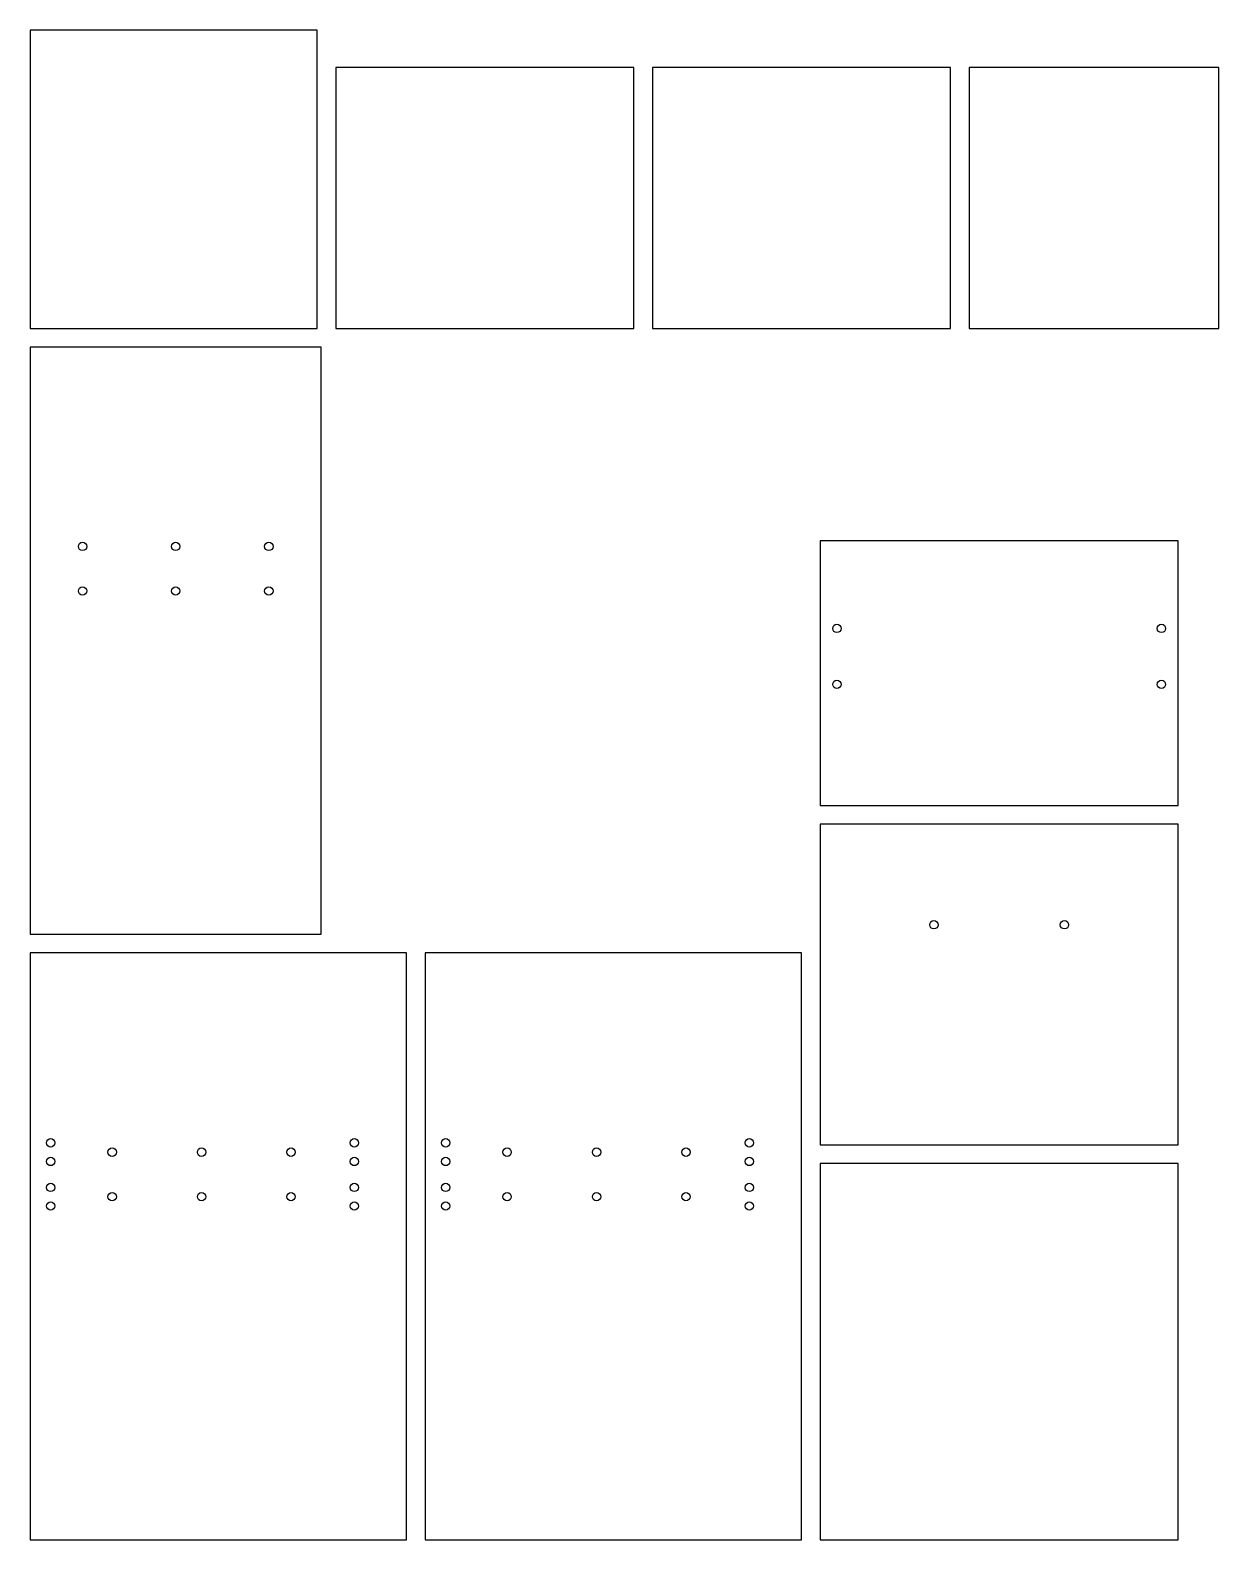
# Model space of a CAD drawing. Header units: millimetres. Extents: x 0 to 638, y 0 to 810.
import ezdxf

# ---------------------------------------------------------------- set-up
doc = ezdxf.new("R2010")
doc.units = ezdxf.units.MM
doc.layers.add('CUT', color=4, linetype='Continuous')
doc.layers.add('OUTLINE', color=7, linetype='Continuous')

msp = doc.modelspace()

# ---------------------------------------------------------------- linework, layer by layer
at = {"layer": 'CUT', "flags": 128}
for points in [[(30.35, 533, -1), (25.85, 533, -1)], [(80.35, 533, -1), (75.85, 533, -1)], [(130.35, 533, -1), (125.85, 533, -1)], [(30.35, 509.1, -1), (25.85, 509.1, -1)], [(80.35, 509.1, -1), (75.85, 509.1, -1)], [(130.35, 509.1, -1), (125.85, 509.1, -1)], [(435.25, 489, -1), (430.75, 489, -1)], [(609.45, 489, -1), (604.95, 489, -1)], [(435.25, 459, -1), (430.75, 459, -1)], [(609.45, 459, -1), (604.95, 459, -1)], [(487.35, 330, -1), (482.85, 330, -1)], [(557.35, 330, -1), (552.85, 330, -1)], [(13.25, 213, -1), (8.75, 213, -1)], [(176.25, 213, -1), (171.75, 213, -1)], [(225.25, 213, -1), (220.75, 213, -1)], [(388.25, 213, -1), (383.75, 213, -1)], [(13.25, 203, -1), (8.75, 203, -1)], [(41.75, 208, -1), (46.25, 208, -1)], [(89.75, 208, -1), (94.25, 208, -1)], [(142.25, 208, -1), (137.75, 208, -1)], [(176.25, 203, -1), (171.75, 203, -1)], [(225.25, 203, -1), (220.75, 203, -1)], [(258.25, 208, -1), (253.75, 208, -1)], [(306.25, 208, -1), (301.75, 208, -1)], [(354.25, 208, -1), (349.75, 208, -1)], [(388.25, 203, -1), (383.75, 203, -1)], [(8.75, 189.1, -1), (13.25, 189.1, -1)], [(41.75, 184.1, -1), (46.25, 184.1, -1)], [(89.75, 184.1, -1), (94.25, 184.1, -1)], [(142.25, 184.1, -1), (137.75, 184.1, -1)], [(176.25, 189.1, -1), (171.75, 189.1, -1)], [(225.25, 189.1, -1), (220.75, 189.1, -1)], [(258.25, 184.1, -1), (253.75, 184.1, -1)], [(306.25, 184.1, -1), (301.75, 184.1, -1)], [(354.25, 184.1, -1), (349.75, 184.1, -1)], [(388.25, 189.1, -1), (383.75, 189.1, -1)], [(13.25, 179.1, -1), (8.75, 179.1, -1)], [(176.25, 179.1, -1), (171.75, 179.1, -1)], [(225.25, 179.1, -1), (220.75, 179.1, -1)], [(388.25, 179.1, -1), (383.75, 179.1, -1)]]:
    msp.add_lwpolyline(points, format="xyb", close=True, dxfattribs=at)
at = {"layer": 'OUTLINE', "flags": 128}
for points in [[(0, 810), (0, 650), (154, 650), (154, 810)], [(164, 790), (164, 650), (324, 650), (324, 790)], [(334, 790), (334, 650), (494, 650), (494, 790)], [(504, 790), (504, 650), (638, 650), (638, 790)], [(0, 640), (0, 325), (156.2, 325), (156.2, 640)], [(424, 536), (424, 394), (616.2, 394), (616.2, 536)], [(424, 384), (424, 212), (616.2, 212), (616.2, 384)], [(0, 315), (0, 0), (202, 0), (202, 315)], [(212, 315), (212, 0), (414, 0), (414, 315)], [(424, 202), (424, 0), (616.2, 0), (616.2, 202)]]:
    msp.add_lwpolyline(points, close=True, dxfattribs=at)

doc.saveas('drawing.dxf')
